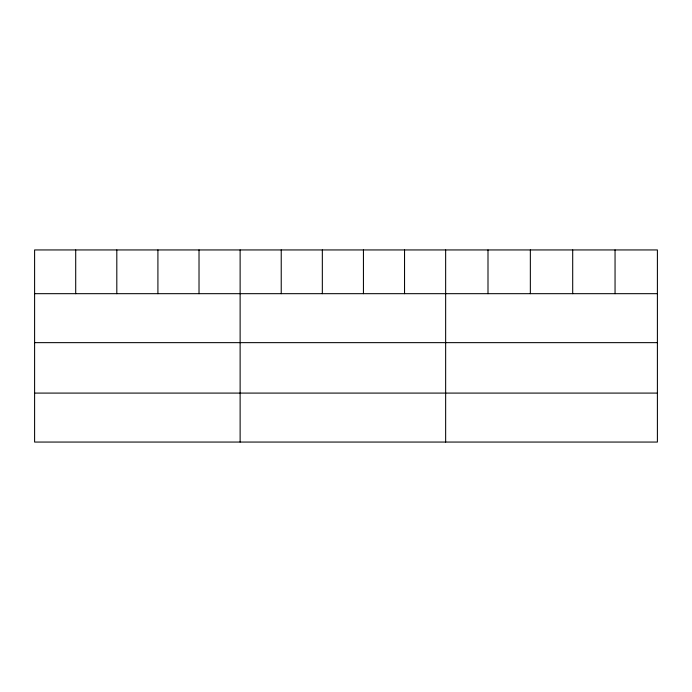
<?xml version="1.0" encoding="UTF-8"?>
<svg xmlns="http://www.w3.org/2000/svg" width="692" height="692" viewBox="0 0 692 692"><rect width="100%" height="100%" fill="white"/><g stroke="black" fill="none" stroke-linecap="round" stroke-linejoin="round"><path stroke-width="1.04" d="M657.4 293.676L657.4 442.058L34.6 442.058L34.6 249.942L657.4 249.942L657.4 293.676L34.6 293.676M34.6 342.644L657.4 342.644M34.6 393.091L657.4 393.091M615.05 249.942L615.05 293.676M572.699 249.942L572.699 293.676M530.349 249.942L530.349 293.676M487.998 249.942L487.998 293.676M445.648 249.942L445.648 442.058M404.543 249.942L404.543 293.676M363.438 249.942L363.438 293.676M322.334 249.942L322.334 293.676M281.229 249.942L281.229 293.676M240.124 249.942L240.124 442.058M199.019 249.942L199.019 293.676M157.914 249.942L157.914 293.676M116.81 249.942L116.81 293.676M75.705 249.942L75.705 293.676"/></g></svg>
